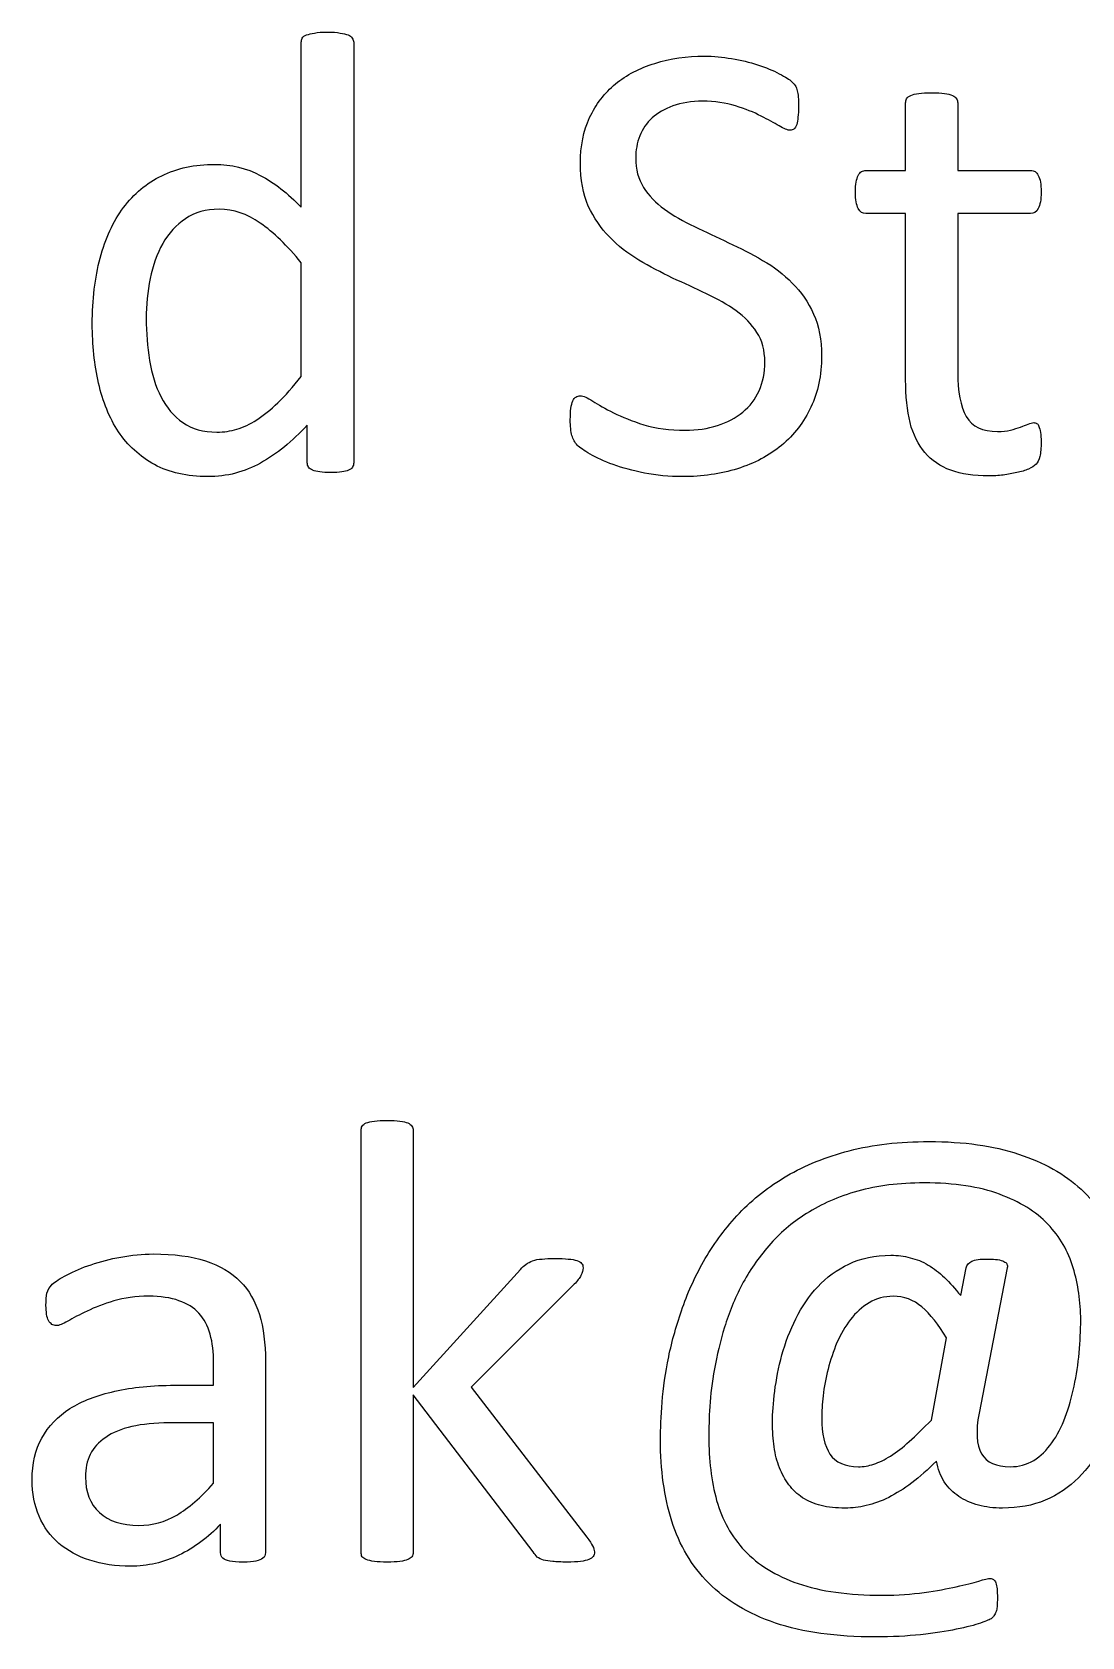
# Model space of a CAD drawing. Header units: millimetres. Extents: x 17.6 to 67.9, y 12.5 to 44.1.
# Drawn here: x 35.85 to 41.58, y 20.48 to 29.23 of the extents above; entities that cross this region are included whole.
import ezdxf

# ---------------------------------------------------------------- set-up
doc = ezdxf.new("R2010")
doc.units = ezdxf.units.MM
doc.layers.get('0').update_dxf_attribs({"linetype": 'CONTINUOUS'})

msp = doc.modelspace()

# ---------------------------------------------------------------- linework, layer by layer
at = {"color": 7}
for points in [[(37.317101, 28.278685), (37.317101, 29.179575)], [(37.603026, 29.179575), (37.603005, 26.885147)], [(40.398733, 28.480222), (40.614051, 28.480222), (40.614051, 28.848846)], [(40.898234, 28.848846), (40.898234, 28.480222), (41.296144, 28.480222)], [(40.61404, 27.338177), (40.61404, 28.244235), (40.397, 28.244235)], [(41.29613, 28.244235), (40.898221, 28.244235), (40.898221, 27.379518)], [(37.317067, 27.3554), (37.317062, 27.975517)], [(40.155948, 27.467367), (40.155813, 27.467367)], [(37.34983, 26.885147), (37.34983, 27.09013)], [(37.643446, 20.940322), (37.643446, 23.241639)], [(37.92763, 23.241639), (37.92763, 21.839489), (38.513296, 22.48372)], [(40.914514, 22.340759), (40.943798, 22.492343)], [(41.167858, 22.492343), (41.01455, 21.699973)], [(38.806145, 22.402762), (38.244596, 21.841213), (38.875045, 21.023004)], [(40.754335, 21.662079), (40.837007, 22.109936)], [(37.121477, 21.984192), (37.121482, 20.938608)], [(36.625377, 21.851555), (36.838973, 21.851555), (36.838973, 21.972133)], [(38.582228, 20.942044), (37.92763, 21.79987), (37.92763, 20.940322)], [(36.838984, 21.646572), (36.596107, 21.646572)], [(36.838973, 21.317568), (36.838984, 21.646572)], [(36.876869, 20.938608), (36.876869, 21.093635)]]:
    msp.add_lwpolyline(points, dxfattribs=at)
for points in [[(41.352963, 26.998834)], [(38.98355, 23.126237)], [(38.916397, 20.942044)]]:
    msp.add_lwpolyline(points, close=True, dxfattribs=at)
for points in [[(37.317101, 29.179575), (37.317101, 29.187613), (37.318821, 29.195078), (37.322261, 29.201969)], [(37.322261, 29.201969), (37.326847, 29.210007), (37.334881, 29.215749), (37.346364, 29.219193)], [(37.346364, 29.219193), (37.357847, 29.223787), (37.372202, 29.227231), (37.389428, 29.229528)], [(37.389428, 29.229528), (37.407801, 29.232973), (37.430767, 29.234695), (37.458328, 29.234695)], [(37.458328, 29.234695), (37.487037, 29.234695), (37.510579, 29.232973), (37.528953, 29.229528)], [(37.528953, 29.229528), (37.547328, 29.227231), (37.561682, 29.223787), (37.572017, 29.219193)], [(37.572017, 29.219193), (37.582353, 29.215749), (37.589815, 29.210007), (37.594401, 29.201969)], [(37.594401, 29.201969), (37.600151, 29.195079), (37.603026, 29.187614), (37.603026, 29.179575)], [(39.24629, 29.064166), (39.33012, 29.090578), (39.420266, 29.103784), (39.516728, 29.103784)], [(39.516728, 29.103784), (39.566108, 29.103784), (39.615487, 29.099191), (39.664866, 29.090005)], [(39.664866, 29.090005), (39.715394, 29.081966), (39.762478, 29.070483), (39.806116, 29.055554)], [(39.030972, 28.9522), (39.091835, 29.00158), (39.163607, 29.038902), (39.24629, 29.064166)], [(39.806116, 29.055554), (39.850901, 29.041772), (39.89052, 29.025695), (39.924972, 29.007322)], [(39.924972, 29.007322), (39.959423, 28.990096), (39.981815, 28.975742), (39.99215, 28.964259)], [(38.889721, 28.767888), (38.924174, 28.841383), (38.971257, 28.902821), (39.030972, 28.9522)], [(39.99215, 28.964259), (40.003633, 28.953924), (40.011094, 28.945311), (40.014534, 28.938419)], [(40.014534, 28.938419), (40.017973, 28.932678), (40.020849, 28.92464), (40.023159, 28.914305)], [(40.023159, 28.914305), (40.025452, 28.905119), (40.027172, 28.893635), (40.028319, 28.879854)], [(40.641594, 28.888465), (40.653077, 28.894206), (40.668006, 28.898225), (40.686382, 28.900522)], [(40.686382, 28.900522), (40.704755, 28.902818), (40.727722, 28.903967), (40.755282, 28.903967)], [(40.755282, 28.903967), (40.783992, 28.903967), (40.807533, 28.902818), (40.825908, 28.900522)], [(40.825908, 28.900522), (40.84428, 28.898225), (40.858635, 28.894206), (40.868971, 28.888465)], [(39.344619, 28.831621), (39.298684, 28.815543), (39.260788, 28.793724), (39.230931, 28.766164)], [(39.506539, 28.85746), (39.444528, 28.85746), (39.390555, 28.848847), (39.344619, 28.831621)], [(39.685683, 28.831621), (39.632858, 28.848847), (39.573144, 28.85746), (39.506539, 28.85746)], [(39.825209, 28.7765), (39.786165, 28.79717), (39.739656, 28.815544), (39.685683, 28.831621)], [(40.030171, 28.826455), (40.030171, 28.805785), (40.029024, 28.787411), (40.026731, 28.771334)], [(40.028319, 28.879854), (40.029553, 28.866073), (40.030171, 28.848273), (40.030171, 28.826455)], [(40.614051, 28.848846), (40.614051, 28.856884), (40.61577, 28.864349), (40.61921, 28.87124)], [(40.61921, 28.87124), (40.623796, 28.87813), (40.631257, 28.883872), (40.641594, 28.888465)], [(40.868971, 28.888465), (40.879308, 28.883872), (40.886769, 28.87813), (40.891355, 28.87124)], [(40.891355, 28.87124), (40.895941, 28.864351), (40.898234, 28.856886), (40.898234, 28.848846)], [(38.839768, 28.519842), (38.839768, 28.612859), (38.856419, 28.695541), (38.889721, 28.767888)], [(39.230931, 28.766164), (39.201073, 28.738604), (39.178681, 28.705875), (39.163753, 28.66798)], [(39.923393, 28.723101), (39.896982, 28.739179), (39.864254, 28.756978), (39.825209, 28.7765)], [(39.983683, 28.698987), (39.971054, 28.698987), (39.950957, 28.707025), (39.923393, 28.723101)], [(40.019852, 28.729993), (40.016412, 28.719658), (40.011244, 28.71162), (40.004347, 28.705876)], [(40.026731, 28.771334), (40.025496, 28.755256), (40.023203, 28.741476), (40.019852, 28.729993)], [(39.163753, 28.66798), (39.14883, 28.630083), (39.141369, 28.589891), (39.141369, 28.547402)], [(40.004347, 28.705876), (39.998597, 28.701283), (39.991709, 28.698987), (39.983683, 28.698987)], [(39.141369, 28.547402), (39.141369, 28.48539), (39.155724, 28.431991), (39.184433, 28.387205)], [(36.555736, 28.450939), (36.639567, 28.49228), (36.73603, 28.512951), (36.845125, 28.512951)], [(36.845125, 28.512951), (36.935845, 28.512951), (37.018527, 28.492854), (37.093171, 28.452662)], [(38.882832, 28.285576), (38.854122, 28.351033), (38.839768, 28.429121), (38.839768, 28.519842)], [(40.355658, 28.452663), (40.360245, 28.462997), (40.365986, 28.469887), (40.372883, 28.473332)], [(40.372883, 28.473332), (40.380926, 28.477925), (40.389543, 28.480222), (40.398733, 28.480222)], [(41.296144, 28.480222), (41.305334, 28.480222), (41.313368, 28.477925), (41.320247, 28.473332)], [(41.320247, 28.473332), (41.327144, 28.469887), (41.332886, 28.462997), (41.337472, 28.452663)], [(36.347311, 28.276962), (36.403581, 28.352754), (36.473056, 28.410746), (36.555736, 28.450939)], [(37.093171, 28.452662), (37.168964, 28.413617), (37.243607, 28.355625), (37.317101, 28.278685)], [(39.184433, 28.387205), (39.213142, 28.342419), (39.251038, 28.3028), (39.298122, 28.268349)], [(40.340154, 28.361368), (40.340154, 28.383187), (40.3413, 28.40156), (40.343593, 28.416489)], [(40.343593, 28.416489), (40.347033, 28.431419), (40.351055, 28.443477), (40.355658, 28.452663)], [(41.337472, 28.452663), (41.343222, 28.443476), (41.347244, 28.431418), (41.349537, 28.416489)], [(41.349537, 28.416489), (41.35183, 28.401561), (41.352976, 28.383188), (41.352976, 28.361368)], [(38.998243, 28.116766), (38.951159, 28.164998), (38.912689, 28.221268), (38.882832, 28.285576)], [(40.355658, 28.271795), (40.345322, 28.290169), (40.340154, 28.320027), (40.340154, 28.361368)], [(41.352976, 28.361368), (41.352976, 28.320027), (41.347808, 28.290169), (41.337472, 28.271795)], [(36.219843, 28.001355), (36.248552, 28.109301), (36.291041, 28.20117), (36.347311, 28.276962)], [(36.684888, 28.216673), (36.634361, 28.182222), (36.593021, 28.136862), (36.560867, 28.080592)], [(36.869202, 28.268349), (36.796854, 28.268349), (36.735416, 28.251124), (36.684888, 28.216673)], [(37.093132, 28.192557), (37.021932, 28.243085), (36.947289, 28.268349), (36.869202, 28.268349)], [(39.298122, 28.268349), (39.346353, 28.233899), (39.400901, 28.202319), (39.461764, 28.17361)], [(40.397, 28.244235), (40.379766, 28.244235), (40.365986, 28.253422), (40.355658, 28.271795)], [(41.337472, 28.271795), (41.327135, 28.253422), (41.313355, 28.244235), (41.29613, 28.244235)], [(37.317062, 27.975517), (37.240121, 28.070831), (37.165478, 28.143178), (37.093132, 28.192557)], [(39.15844, 27.991021), (39.098725, 28.02662), (39.045326, 28.068535), (38.998243, 28.116766)], [(39.461764, 28.17361), (39.522627, 28.144901), (39.584638, 28.115617), (39.647798, 28.08576)], [(36.560867, 28.080592), (36.529859, 28.024322), (36.506892, 27.960588), (36.491964, 27.88939)], [(39.647798, 28.08576), (39.710957, 28.057051), (39.772968, 28.024897), (39.833831, 27.989297)], [(36.176779, 27.641344), (36.176779, 27.774554), (36.191134, 27.894557), (36.219843, 28.001355)], [(39.342751, 27.892836), (39.279592, 27.922693), (39.218155, 27.955422), (39.15844, 27.991021)], [(39.833831, 27.989297), (39.894696, 27.954847), (39.948669, 27.913505), (39.995751, 27.865274)], [(36.491964, 27.88939), (36.478188, 27.818191), (36.4713, 27.745845), (36.4713, 27.672349)], [(39.527063, 27.806709), (39.467348, 27.835418), (39.405911, 27.864127), (39.342751, 27.892836)], [(39.995751, 27.865274), (40.043983, 27.818191), (40.082453, 27.761922), (40.111162, 27.696465)], [(39.688983, 27.713691), (39.641899, 27.748142), (39.587926, 27.779148), (39.527063, 27.806709)], [(36.4713, 27.672349), (36.4713, 27.594261), (36.477041, 27.517895), (36.488524, 27.443251)], [(39.802671, 27.596559), (39.773962, 27.641345), (39.736066, 27.680389), (39.688983, 27.713691)], [(40.111162, 27.696465), (40.14102, 27.632157), (40.155948, 27.555791), (40.155948, 27.467367)], [(36.211228, 27.319228), (36.188262, 27.421432), (36.176779, 27.528804), (36.176779, 27.641344)], [(39.845735, 27.434639), (39.845735, 27.497799), (39.83138, 27.551772), (39.802671, 27.596559)], [(36.488524, 27.443251), (36.501154, 27.368608), (36.522398, 27.302003), (36.552257, 27.243436)], [(39.814728, 27.277888), (39.835399, 27.323823), (39.845735, 27.376073), (39.845735, 27.434639)], [(40.155813, 27.467367), (40.155813, 27.362866), (40.136292, 27.269848), (40.097248, 27.188315)], [(36.319749, 27.053956), (36.270369, 27.129748), (36.234195, 27.218172), (36.211228, 27.319228)], [(37.189599, 27.212429), (37.229793, 27.251474), (37.272282, 27.299131), (37.317067, 27.3554)], [(40.638144, 27.103911), (40.622074, 27.170516), (40.61404, 27.248605), (40.61404, 27.338177)], [(40.898221, 27.379518), (40.898221, 27.27272), (40.913725, 27.191761), (40.944732, 27.136639)], [(36.552257, 27.243436), (36.582115, 27.186018), (36.621733, 27.139509), (36.671113, 27.10391)], [(38.79844, 27.222765), (38.803026, 27.233099), (38.808768, 27.23999), (38.815664, 27.243436)], [(38.815664, 27.243436), (38.822561, 27.24803), (38.830596, 27.250326), (38.839768, 27.250326)], [(38.839768, 27.250326), (38.855837, 27.250326), (38.87823, 27.240565), (38.906948, 27.221043)], [(39.725156, 27.160755), (39.7642, 27.192909), (39.794057, 27.231954), (39.814728, 27.277888)], [(37.074188, 27.119412), (37.110936, 27.143527), (37.149407, 27.174533), (37.189599, 27.212429)], [(38.784655, 27.119412), (38.784655, 27.144676), (38.785802, 27.165346), (38.788095, 27.181423)], [(38.788095, 27.181423), (38.790388, 27.19865), (38.793836, 27.21243), (38.79844, 27.222765)], [(38.906948, 27.221043), (38.936806, 27.201521), (38.974702, 27.180276), (39.020637, 27.157309)], [(39.020637, 27.157309), (39.066571, 27.134342), (39.121691, 27.112523), (39.185999, 27.091852)], [(39.587353, 27.088408), (39.641327, 27.105634), (39.687261, 27.12975), (39.725156, 27.160755)], [(40.097248, 27.188315), (40.059351, 27.106781), (40.005952, 27.037305), (39.937051, 26.979887)], [(36.671113, 27.10391), (36.720493, 27.069459), (36.782505, 27.052234), (36.857147, 27.052234)], [(36.857147, 27.052234), (36.895044, 27.052234), (36.931218, 27.057401), (36.965669, 27.067736)], [(36.965669, 27.067736), (37.001267, 27.07807), (37.03744, 27.095296), (37.074188, 27.119412)], [(37.34983, 27.09013), (37.268296, 27.001706), (37.183318, 26.932804), (37.094894, 26.883425)], [(38.793281, 27.033285), (38.78753, 27.055104), (38.784655, 27.083813), (38.784655, 27.119412)], [(39.185999, 27.091852), (39.251457, 27.07233), (39.326675, 27.062569), (39.411654, 27.062569)], [(39.411654, 27.062569), (39.475962, 27.062569), (39.534529, 27.071182), (39.587353, 27.088408)], [(40.719103, 26.940269), (40.682356, 26.983907), (40.65537, 27.038454), (40.638144, 27.103911)], [(40.944732, 27.136639), (40.976886, 27.082666), (41.033729, 27.05568), (41.115261, 27.05568)], [(41.115261, 27.05568), (41.141674, 27.05568), (41.165216, 27.057976), (41.185887, 27.06257)], [(41.185887, 27.06257), (41.206558, 27.068311), (41.224931, 27.074053), (41.241007, 27.079794)], [(41.241007, 27.079794), (41.257076, 27.085535), (41.270857, 27.090703), (41.282348, 27.095296)], [(41.282348, 27.095296), (41.293831, 27.101037), (41.304167, 27.103908), (41.313355, 27.103908)], [(41.313355, 27.103908), (41.319088, 27.103908), (41.324256, 27.102186), (41.328859, 27.098741)], [(41.328859, 27.098741), (41.33461, 27.096444), (41.338631, 27.091277), (41.340924, 27.083239)], [(41.340924, 27.083239), (41.344364, 27.075201), (41.34723, 27.064291), (41.349523, 27.050511)], [(36.516118, 26.874812), (36.435734, 26.919598), (36.370278, 26.979313), (36.319749, 27.053956)], [(38.822565, 26.981608), (38.809935, 26.99539), (38.800174, 27.012615), (38.793281, 27.033285)], [(38.89319, 26.931655), (38.859886, 26.951177), (38.836344, 26.967828), (38.822565, 26.981608)], [(39.937051, 26.979887), (39.869296, 26.923617), (39.78891, 26.881128), (39.695893, 26.852419)], [(41.352982, 26.998835), (41.352982, 26.965532), (41.350688, 26.93912), (41.346102, 26.919598)], [(41.349523, 27.050511), (41.351816, 27.036729), (41.352963, 27.019504), (41.352963, 26.998834)], [(37.094894, 26.883425), (37.007618, 26.834045), (36.91173, 26.809355), (36.807228, 26.809355)], [(37.35671, 26.861033), (37.352123, 26.867923), (37.34983, 26.875961), (37.34983, 26.885147)], [(37.603005, 26.885147), (37.603005, 26.875961), (37.600712, 26.867923), (37.596126, 26.861033)], [(39.018933, 26.874811), (38.969555, 26.893184), (38.92764, 26.912132), (38.89319, 26.931655)], [(40.860354, 26.843807), (40.802936, 26.865626), (40.755852, 26.89778), (40.719103, 26.940269)], [(41.346102, 26.919598), (41.341516, 26.900076), (41.334628, 26.885721), (41.325438, 26.876534)], [(36.807228, 26.809355), (36.69354, 26.809355), (36.596503, 26.831174), (36.516118, 26.874812)], [(37.379093, 26.843808), (37.368757, 26.848402), (37.361296, 26.854143), (37.35671, 26.861033)], [(37.418709, 26.835196), (37.40264, 26.837493), (37.389435, 26.840364), (37.379093, 26.843808)], [(37.479, 26.831751), (37.454884, 26.831751), (37.434787, 26.8329), (37.418709, 26.835196)], [(37.537566, 26.835196), (37.521497, 26.8329), (37.501975, 26.831751), (37.479, 26.831751)], [(37.575462, 26.843808), (37.566272, 26.840364), (37.55364, 26.837493), (37.537566, 26.835196)], [(37.596126, 26.861033), (37.592686, 26.854143), (37.585798, 26.848402), (37.575462, 26.843808)], [(39.189465, 26.828302), (39.126306, 26.840935), (39.069462, 26.856438), (39.018933, 26.874811)], [(39.397893, 26.809355), (39.323251, 26.809355), (39.253775, 26.815671), (39.189465, 26.828302)], [(39.695893, 26.852419), (39.604025, 26.82371), (39.504691, 26.809355), (39.397893, 26.809355)], [(41.067057, 26.812801), (40.986673, 26.812801), (40.917772, 26.823137), (40.860354, 26.843807)], [(41.146294, 26.817969), (41.119882, 26.814524), (41.093469, 26.812801), (41.067057, 26.812801)], [(41.220364, 26.831748), (41.197397, 26.826007), (41.172707, 26.821414), (41.146294, 26.817969)], [(41.284097, 26.850695), (41.265725, 26.842657), (41.24448, 26.836341), (41.220364, 26.831748)], [(41.325438, 26.876534), (41.316249, 26.867348), (41.302468, 26.858735), (41.284097, 26.850695)], [(37.67099, 23.28298), (37.682473, 23.287574), (37.697401, 23.291018), (37.715776, 23.293315)], [(37.715776, 23.293315), (37.73415, 23.295612), (37.757118, 23.29676), (37.784678, 23.29676)], [(37.784678, 23.29676), (37.813387, 23.29676), (37.836929, 23.295612), (37.855304, 23.293315)], [(37.855304, 23.293315), (37.873676, 23.291018), (37.888031, 23.287574), (37.898367, 23.28298)], [(37.643446, 23.241639), (37.643446, 23.250826), (37.645166, 23.258864), (37.648606, 23.265756)], [(37.648606, 23.265756), (37.653192, 23.272646), (37.660653, 23.278387), (37.67099, 23.28298)], [(37.898367, 23.28298), (37.908704, 23.278387), (37.916165, 23.272646), (37.920751, 23.265756)], [(37.920751, 23.265756), (37.925337, 23.258866), (37.92763, 23.250827), (37.92763, 23.241639)], [(39.965565, 22.993618), (40.065471, 23.052185), (40.179159, 23.098119), (40.306629, 23.131421)], [(40.306629, 23.131421), (40.435244, 23.164724), (40.580512, 23.181375), (40.742432, 23.181375)], [(40.742432, 23.181375), (40.930764, 23.181375), (41.093257, 23.158408), (41.229911, 23.112474)], [(41.229911, 23.112474), (41.367714, 23.067687), (41.481402, 23.003953), (41.570974, 22.921271)], [(39.707183, 22.790358), (39.780677, 22.868447), (39.866805, 22.9362), (39.965565, 22.993618)], [(40.714844, 22.955707), (40.579338, 22.955707), (40.45876, 22.940778), (40.353111, 22.910921)], [(41.126533, 22.893695), (41.017438, 22.935036), (40.880208, 22.955707), (40.714844, 22.955707)], [(40.353111, 22.910921), (40.247461, 22.881063), (40.154443, 22.840296), (40.074057, 22.78862)], [(41.390081, 22.730054), (41.324625, 22.798955), (41.236776, 22.853503), (41.126533, 22.893695)], [(41.570974, 22.921271), (41.660546, 22.838589), (41.727152, 22.737533), (41.77079, 22.618104)], [(39.521149, 22.544034), (39.572824, 22.63131), (39.634836, 22.713418), (39.707183, 22.790358)], [(40.074057, 22.78862), (39.993673, 22.738092), (39.924772, 22.679526), (39.867354, 22.612921)], [(41.527884, 22.492343), (41.501472, 22.583063), (41.455538, 22.6623), (41.390081, 22.730054)], [(39.867354, 22.612921), (39.809936, 22.546316), (39.76113, 22.475117), (39.720936, 22.399325)], [(36.03972, 22.454447), (36.077615, 22.475118), (36.121253, 22.493491), (36.170633, 22.509569)], [(36.170633, 22.509569), (36.220013, 22.526795), (36.273986, 22.540575), (36.332553, 22.55091)], [(36.332553, 22.55091), (36.391119, 22.562393), (36.450259, 22.568134), (36.509974, 22.568134)], [(36.509974, 22.568134), (36.621366, 22.568134), (36.716105, 22.555502), (36.794192, 22.530238)], [(36.794192, 22.530238), (36.872281, 22.504974), (36.935442, 22.467652), (36.983674, 22.418273)], [(38.513296, 22.48372), (38.522486, 22.495203), (38.532247, 22.50439), (38.54258, 22.511281)], [(38.54258, 22.511281), (38.552916, 22.519319), (38.564974, 22.525635), (38.578754, 22.53023)], [(38.578754, 22.53023), (38.593676, 22.535972), (38.610902, 22.539417), (38.63043, 22.540565)], [(38.63043, 22.540565), (38.649951, 22.542861), (38.673491, 22.54401), (38.701052, 22.54401)], [(38.701052, 22.54401), (38.729761, 22.54401), (38.753877, 22.542861), (38.7734, 22.540565)], [(38.7734, 22.540565), (38.792923, 22.539418), (38.808425, 22.536548), (38.819908, 22.531953)], [(38.819908, 22.531953), (38.832538, 22.528508), (38.841154, 22.52334), (38.845758, 22.516451)], [(38.845758, 22.516451), (38.851508, 22.510709), (38.854384, 22.50267), (38.854384, 22.492334)], [(39.397126, 22.275317), (39.42928, 22.367187), (39.470621, 22.456759), (39.521149, 22.544034)], [(40.134202, 22.38899), (40.182432, 22.440666), (40.239276, 22.482007), (40.304734, 22.513013)], [(40.304734, 22.513013), (40.37019, 22.545167), (40.446556, 22.561244), (40.533832, 22.561244)], [(40.533832, 22.561244), (40.570579, 22.561244), (40.605604, 22.556651), (40.638908, 22.547465)], [(40.638908, 22.547465), (40.673359, 22.539427), (40.706087, 22.52622), (40.737092, 22.507846)], [(40.737092, 22.507846), (40.768098, 22.489472), (40.797955, 22.466505), (40.826664, 22.438944)], [(40.943798, 22.492343), (40.948384, 22.508421), (40.958719, 22.520479), (40.974802, 22.528517)], [(40.974802, 22.528517), (40.990871, 22.536555), (41.020728, 22.540574), (41.064374, 22.540574)], [(41.064374, 22.540574), (41.085045, 22.540574), (41.102271, 22.539425), (41.116052, 22.537129)], [(41.116052, 22.537129), (41.130975, 22.534832), (41.142458, 22.531387), (41.150501, 22.526794)], [(41.150501, 22.526794), (41.158545, 22.523349), (41.163713, 22.518756), (41.166006, 22.513015)], [(41.166006, 22.513015), (41.169445, 22.507273), (41.170063, 22.500382), (41.167858, 22.492343)], [(35.95876, 22.402771), (35.974829, 22.417699), (36.001815, 22.434924), (36.03972, 22.454447)], [(36.983674, 22.418273), (37.031904, 22.370042), (37.066928, 22.309753), (37.088748, 22.237406)], [(38.842319, 22.450993), (38.835422, 22.437213), (38.823364, 22.421136), (38.806145, 22.402762)], [(38.854384, 22.492334), (38.854384, 22.478553), (38.850362, 22.464772), (38.842319, 22.450993)], [(40.826664, 22.438944), (40.855373, 22.411384), (40.884657, 22.378655), (40.914514, 22.340759)], [(41.569225, 22.208123), (41.569225, 22.308031), (41.555445, 22.40277), (41.527884, 22.492343)], [(35.924316, 22.28736), (35.924316, 22.31607), (35.926036, 22.338463), (35.929476, 22.35454)], [(35.929476, 22.35454), (35.934062, 22.371766), (35.943823, 22.387843), (35.95876, 22.402771)], [(36.484132, 22.337313), (36.414081, 22.337313), (36.350922, 22.3287), (36.294654, 22.311474)], [(36.649497, 22.313196), (36.60471, 22.329274), (36.549588, 22.337313), (36.484132, 22.337313)], [(39.720936, 22.399325), (39.681893, 22.324682), (39.650313, 22.247741), (39.626197, 22.168505)], [(40.015346, 22.215013), (40.0475, 22.280469), (40.087119, 22.338462), (40.134202, 22.38899)], [(40.545897, 22.337312), (40.497667, 22.337312), (40.454029, 22.325254), (40.414983, 22.301138)], [(40.702649, 22.278745), (40.656714, 22.31779), (40.604463, 22.337312), (40.545897, 22.337312)], [(35.927756, 22.239129), (35.925463, 22.254057), (35.924316, 22.270134), (35.924316, 22.28736)], [(36.148236, 22.256352), (36.106896, 22.23683), (36.071871, 22.218456), (36.043162, 22.201231)], [(36.294654, 22.311474), (36.239532, 22.295396), (36.190726, 22.277022), (36.148236, 22.256352)], [(36.758016, 22.244294), (36.730455, 22.2753), (36.694282, 22.298268), (36.649497, 22.313196)], [(36.820029, 22.130607), (36.807399, 22.176541), (36.786728, 22.214437), (36.758016, 22.244294)], [(39.321333, 22.006601), (39.339708, 22.095025), (39.364972, 22.184597), (39.397126, 22.275317)], [(40.414983, 22.301138), (40.37594, 22.278171), (40.342063, 22.24774), (40.313354, 22.209844)], [(40.837007, 22.109936), (40.79337, 22.183431), (40.748584, 22.239701), (40.702649, 22.278745)], [(35.938101, 22.204678), (35.933515, 22.213865), (35.930067, 22.225348), (35.927756, 22.239129)], [(35.957045, 22.184007), (35.950148, 22.1886), (35.943834, 22.19549), (35.938101, 22.204678)], [(35.981149, 22.177117), (35.971959, 22.177117), (35.963924, 22.179413), (35.957045, 22.184007)], [(36.043162, 22.201231), (36.015601, 22.185155), (35.99493, 22.177117), (35.981149, 22.177117)], [(37.088748, 22.237406), (37.110567, 22.165059), (37.121477, 22.080654), (37.121477, 21.984192)], [(39.626197, 22.168505), (39.602081, 22.090416), (39.583707, 22.014624), (39.571076, 21.941129)], [(39.939554, 22.01692), (39.957928, 22.084674), (39.983192, 22.150705), (40.015346, 22.215013)], [(40.313354, 22.209844), (40.284645, 22.173096), (40.259955, 22.131181), (40.239284, 22.084098)], [(41.5606, 22.028978), (41.56635, 22.09099), (41.569225, 22.150705), (41.569225, 22.208123)], [(36.838973, 21.972133), (36.838973, 22.031848), (36.832658, 22.084672), (36.820029, 22.130607)], [(40.239284, 22.084098), (40.219763, 22.037015), (40.203686, 21.988784), (40.191053, 21.939404)], [(39.28516, 21.758554), (39.292056, 21.836643), (39.304114, 21.919325), (39.321333, 22.006601)], [(39.899935, 21.818828), (39.907978, 21.883136), (39.921184, 21.949167), (39.939554, 22.01692)], [(41.533038, 21.846389), (41.545668, 21.906104), (41.554855, 21.966967), (41.5606, 22.028978)], [(39.571076, 21.941129), (39.558447, 21.868782), (39.54983, 21.800454), (39.545226, 21.736146)], [(40.191053, 21.939404), (40.178424, 21.890025), (40.169237, 21.841794), (40.163492, 21.794711)], [(36.055216, 21.724086), (36.121821, 21.766576), (36.203354, 21.798156), (36.299816, 21.818826)], [(36.299816, 21.818826), (36.396279, 21.840645), (36.5048, 21.851555), (36.625377, 21.851555)], [(39.88787, 21.650019), (39.88787, 21.699398), (39.891892, 21.755668), (39.899935, 21.818828)], [(41.484808, 21.67758), (41.50433, 21.731553), (41.520407, 21.787822), (41.533038, 21.846389)], [(35.901909, 21.563889), (35.937508, 21.628198), (35.98861, 21.681597), (36.055216, 21.724086)], [(39.276534, 21.553573), (39.276534, 21.613288), (39.279409, 21.681615), (39.28516, 21.758554)], [(39.545226, 21.736146), (39.541787, 21.671838), (39.540067, 21.617291), (39.540067, 21.572504)], [(40.163492, 21.794711), (40.158905, 21.748776), (40.156612, 21.708009), (40.156612, 21.67241)], [(36.596107, 21.646572), (36.518017, 21.646572), (36.450264, 21.639682), (36.392846, 21.625903)], [(39.896495, 21.515661), (39.890745, 21.557001), (39.88787, 21.601787), (39.88787, 21.650019)], [(40.156612, 21.67241), (40.156612, 21.587432), (40.171541, 21.521975), (40.201398, 21.47604)], [(40.633757, 21.544948), (40.670506, 21.57825), (40.710698, 21.617294), (40.754335, 21.662079)], [(41.01455, 21.699973), (40.996178, 21.600066), (41.000773, 21.525997), (41.028335, 21.477765)], [(41.412462, 21.538053), (41.441172, 21.578247), (41.465287, 21.624756), (41.484808, 21.67758)], [(35.848511, 21.336514), (35.848511, 21.42379), (35.86631, 21.499581), (35.901909, 21.563889)], [(36.249873, 21.567337), (36.211977, 21.542073), (36.183843, 21.511067), (36.165471, 21.47432)], [(36.392846, 21.625903), (36.335428, 21.613273), (36.28777, 21.593751), (36.249873, 21.567337)], [(39.338545, 21.110878), (39.297204, 21.24294), (39.276534, 21.390505), (39.276534, 21.553573)], [(39.540067, 21.572504), (39.540067, 21.445037), (39.554422, 21.328478), (39.583131, 21.222828)], [(40.532128, 21.46571), (40.564282, 21.48638), (40.598158, 21.512792), (40.633757, 21.544948)], [(36.165471, 21.47432), (36.148238, 21.43872), (36.139621, 21.397379), (36.139621, 21.350297)], [(39.925779, 21.401972), (39.912003, 21.436423), (39.902242, 21.474319), (39.896495, 21.515661)], [(40.201398, 21.47604), (40.232404, 21.430106), (40.284081, 21.40714), (40.356428, 21.40714)], [(40.440833, 21.420924), (40.469542, 21.431261), (40.499974, 21.446189), (40.532128, 21.46571)], [(41.028335, 21.477765), (41.055896, 21.430681), (41.108146, 21.40714), (41.185085, 21.40714)], [(41.312553, 21.441591), (41.35045, 21.465707), (41.383753, 21.497861), (41.412462, 21.538053)], [(41.687941, 21.525993), (41.652343, 21.45824), (41.608705, 21.398526), (41.557028, 21.346849)], [(39.977455, 21.308955), (39.956784, 21.336516), (39.939559, 21.367522), (39.925779, 21.401972)], [(40.356428, 21.40714), (40.383989, 21.40714), (40.412124, 21.411735), (40.440833, 21.420924)], [(40.781884, 21.438146), (40.735948, 21.392211), (40.691162, 21.352592), (40.647526, 21.31929)], [(40.824947, 21.324457), (40.804276, 21.35776), (40.789922, 21.395656), (40.781884, 21.438146)], [(41.185085, 21.40714), (41.232168, 21.40714), (41.274658, 21.418623), (41.312553, 21.441591)], [(35.886407, 21.136698), (35.861143, 21.195265), (35.848511, 21.26187), (35.848511, 21.336514)], [(36.139621, 21.350297), (36.139621, 21.269911), (36.164884, 21.205602), (36.215411, 21.157371)], [(36.637435, 21.143591), (36.701742, 21.181486), (36.768922, 21.239479), (36.838973, 21.317568)], [(40.051525, 21.23833), (40.022816, 21.257853), (39.998126, 21.281395), (39.977455, 21.308955)], [(40.647526, 21.31929), (40.605035, 21.287136), (40.56312, 21.260724), (40.52178, 21.240053)], [(40.904185, 21.24522), (40.873179, 21.265891), (40.846767, 21.292303), (40.824947, 21.324457)], [(41.557028, 21.346849), (41.505352, 21.295172), (41.445063, 21.254405), (41.376162, 21.224548)], [(39.583131, 21.222828), (39.612988, 21.117178), (39.664091, 21.025884), (39.736438, 20.948945)], [(40.153154, 21.195267), (40.115259, 21.205603), (40.081383, 21.219957), (40.051525, 21.23833)], [(40.284068, 21.181482), (40.234689, 21.181482), (40.191051, 21.186077), (40.153154, 21.195267)], [(40.399479, 21.195267), (40.360435, 21.186077), (40.321965, 21.181482), (40.284068, 21.181482)], [(40.52178, 21.240053), (40.480438, 21.219383), (40.439671, 21.204455), (40.399479, 21.195267)], [(41.010981, 21.196989), (40.970789, 21.208472), (40.93519, 21.224549), (40.904185, 21.24522)], [(41.141894, 21.181484), (41.094813, 21.181484), (41.051175, 21.186653), (41.010981, 21.196989)], [(41.376162, 21.224548), (41.308407, 21.195839), (41.230318, 21.181484), (41.141894, 21.181484)], [(35.994926, 20.988561), (35.948992, 21.028753), (35.912819, 21.078132), (35.886407, 21.136698)], [(36.215411, 21.157371), (36.267088, 21.110289), (36.33886, 21.086748), (36.430729, 21.086748)], [(36.430729, 21.086748), (36.505373, 21.086748), (36.574275, 21.105696), (36.637435, 21.143591)], [(39.540083, 20.771536), (39.447066, 20.865703), (39.379887, 20.978817), (39.338545, 21.110878)], [(36.876869, 21.093635), (36.809115, 21.021289), (36.733322, 20.965019), (36.649492, 20.924825)], [(38.875045, 21.023004), (38.889967, 21.003482), (38.900303, 20.987405), (38.906051, 20.974773)], [(36.163735, 20.897266), (36.098279, 20.917937), (36.042009, 20.948369), (35.994926, 20.988561)], [(36.888934, 20.907601), (36.880891, 20.914498), (36.876869, 20.924833), (36.876869, 20.938608)], [(37.121482, 20.938608), (37.121482, 20.924832), (37.116887, 20.914496), (37.107697, 20.907601)], [(37.648606, 20.916218), (37.645166, 20.923115), (37.643446, 20.93115), (37.643446, 20.940322)], [(37.92763, 20.940322), (37.92763, 20.931132), (37.925337, 20.923098), (37.920751, 20.916218)], [(38.604612, 20.914483), (38.596568, 20.922526), (38.589107, 20.931713), (38.582228, 20.942044)], [(38.906051, 20.974773), (38.912948, 20.96329), (38.916397, 20.952381), (38.916397, 20.942044)], [(38.91637, 20.942052), (38.91637, 20.932863), (38.914077, 20.924828), (38.909491, 20.917949)], [(39.736438, 20.948945), (39.808784, 20.872004), (39.90582, 20.812289), (40.027546, 20.769801)], [(36.385943, 20.864537), (36.304409, 20.864537), (36.23034, 20.875447), (36.163735, 20.897266)], [(36.649492, 20.924825), (36.566809, 20.884633), (36.47896, 20.864537), (36.385943, 20.864537)], [(36.92683, 20.892096), (36.909597, 20.895536), (36.896965, 20.900704), (36.888934, 20.907601)], [(36.999176, 20.886937), (36.969318, 20.886937), (36.945203, 20.888657), (36.92683, 20.892096)], [(37.069801, 20.892096), (37.053732, 20.888657), (37.03019, 20.886937), (36.999176, 20.886937)], [(37.107697, 20.907601), (37.098507, 20.900704), (37.085875, 20.895536), (37.069801, 20.892096)], [(37.67099, 20.900714), (37.660653, 20.9053), (37.653192, 20.910468), (37.648606, 20.916218)], [(37.715776, 20.890369), (37.697403, 20.892662), (37.682474, 20.89611), (37.67099, 20.900714)], [(37.784678, 20.886929), (37.757118, 20.886929), (37.73415, 20.888076), (37.715776, 20.890369)], [(37.855304, 20.890369), (37.836929, 20.888076), (37.813387, 20.886929), (37.784678, 20.886929)], [(37.898367, 20.900714), (37.888031, 20.896128), (37.873676, 20.892679), (37.855304, 20.890369)], [(37.920751, 20.916218), (37.916165, 20.910468), (37.908704, 20.9053), (37.898367, 20.900714)], [(38.639063, 20.897258), (38.625287, 20.901845), (38.613803, 20.907586), (38.604612, 20.914483)], [(38.689016, 20.890379), (38.669494, 20.891614), (38.652842, 20.893907), (38.639063, 20.897258)], [(38.766531, 20.88694), (38.735526, 20.88694), (38.709687, 20.888086), (38.689016, 20.890379)], [(38.840601, 20.890379), (38.821079, 20.888086), (38.796389, 20.88694), (38.766531, 20.88694)], [(38.885387, 20.900724), (38.875051, 20.896138), (38.860122, 20.89269), (38.840601, 20.890379)], [(38.909491, 20.917949), (38.904905, 20.911052), (38.89687, 20.905311), (38.885387, 20.900724)], [(39.903538, 20.554496), (39.7554, 20.605024), (39.634248, 20.677371), (39.540083, 20.771536)], [(40.027546, 20.769801), (40.149274, 20.72731), (40.30258, 20.706065), (40.487466, 20.706065)], [(40.714841, 20.72157), (40.782595, 20.73076), (40.841162, 20.741095), (40.89054, 20.752576)], [(40.89054, 20.752576), (40.941068, 20.762913), (40.981835, 20.773248), (41.012841, 20.783583)], [(41.012841, 20.783583), (41.043847, 20.792773), (41.065092, 20.797368), (41.076577, 20.797368)], [(41.076577, 20.797368), (41.083473, 20.797368), (41.089215, 20.795648), (41.093801, 20.792208)], [(41.093801, 20.792208), (41.099551, 20.787622), (41.103573, 20.781307), (41.105866, 20.773264)], [(41.105866, 20.773264), (41.109306, 20.764074), (41.111607, 20.753165), (41.112772, 20.740535)], [(40.487466, 20.706065), (40.571297, 20.706065), (40.647088, 20.711233), (40.714841, 20.72157)], [(41.112772, 20.740535), (41.114006, 20.726759), (41.114624, 20.710108), (41.114624, 20.690582)], [(41.114624, 20.690582), (41.114624, 20.674513), (41.114006, 20.661307), (41.112772, 20.650963)], [(41.083482, 20.580354), (41.076585, 20.574603), (41.056489, 20.565987), (41.023192, 20.554504)], [(41.098987, 20.599298), (41.095547, 20.592401), (41.090379, 20.586086), (41.083482, 20.580354)], [(41.109332, 20.623401), (41.107039, 20.614212), (41.103591, 20.606177), (41.098987, 20.599298)], [(41.112772, 20.650963), (41.112772, 20.640627), (41.111625, 20.631439), (41.109332, 20.623401)], [(40.449586, 20.478706), (40.234843, 20.478706), (40.052827, 20.503969), (39.903538, 20.554496)], [(40.69591, 20.490771), (40.621266, 20.482728), (40.539158, 20.478706), (40.449586, 20.478706)], [(40.890556, 20.520053), (40.835434, 20.50857), (40.770552, 20.498809), (40.69591, 20.490771)], [(41.023192, 20.554504), (40.991038, 20.543021), (40.946826, 20.531537), (40.890556, 20.520053)]]:
    msp.add_open_spline(points, degree=3, dxfattribs=at)

doc.saveas('drawing.dxf')
